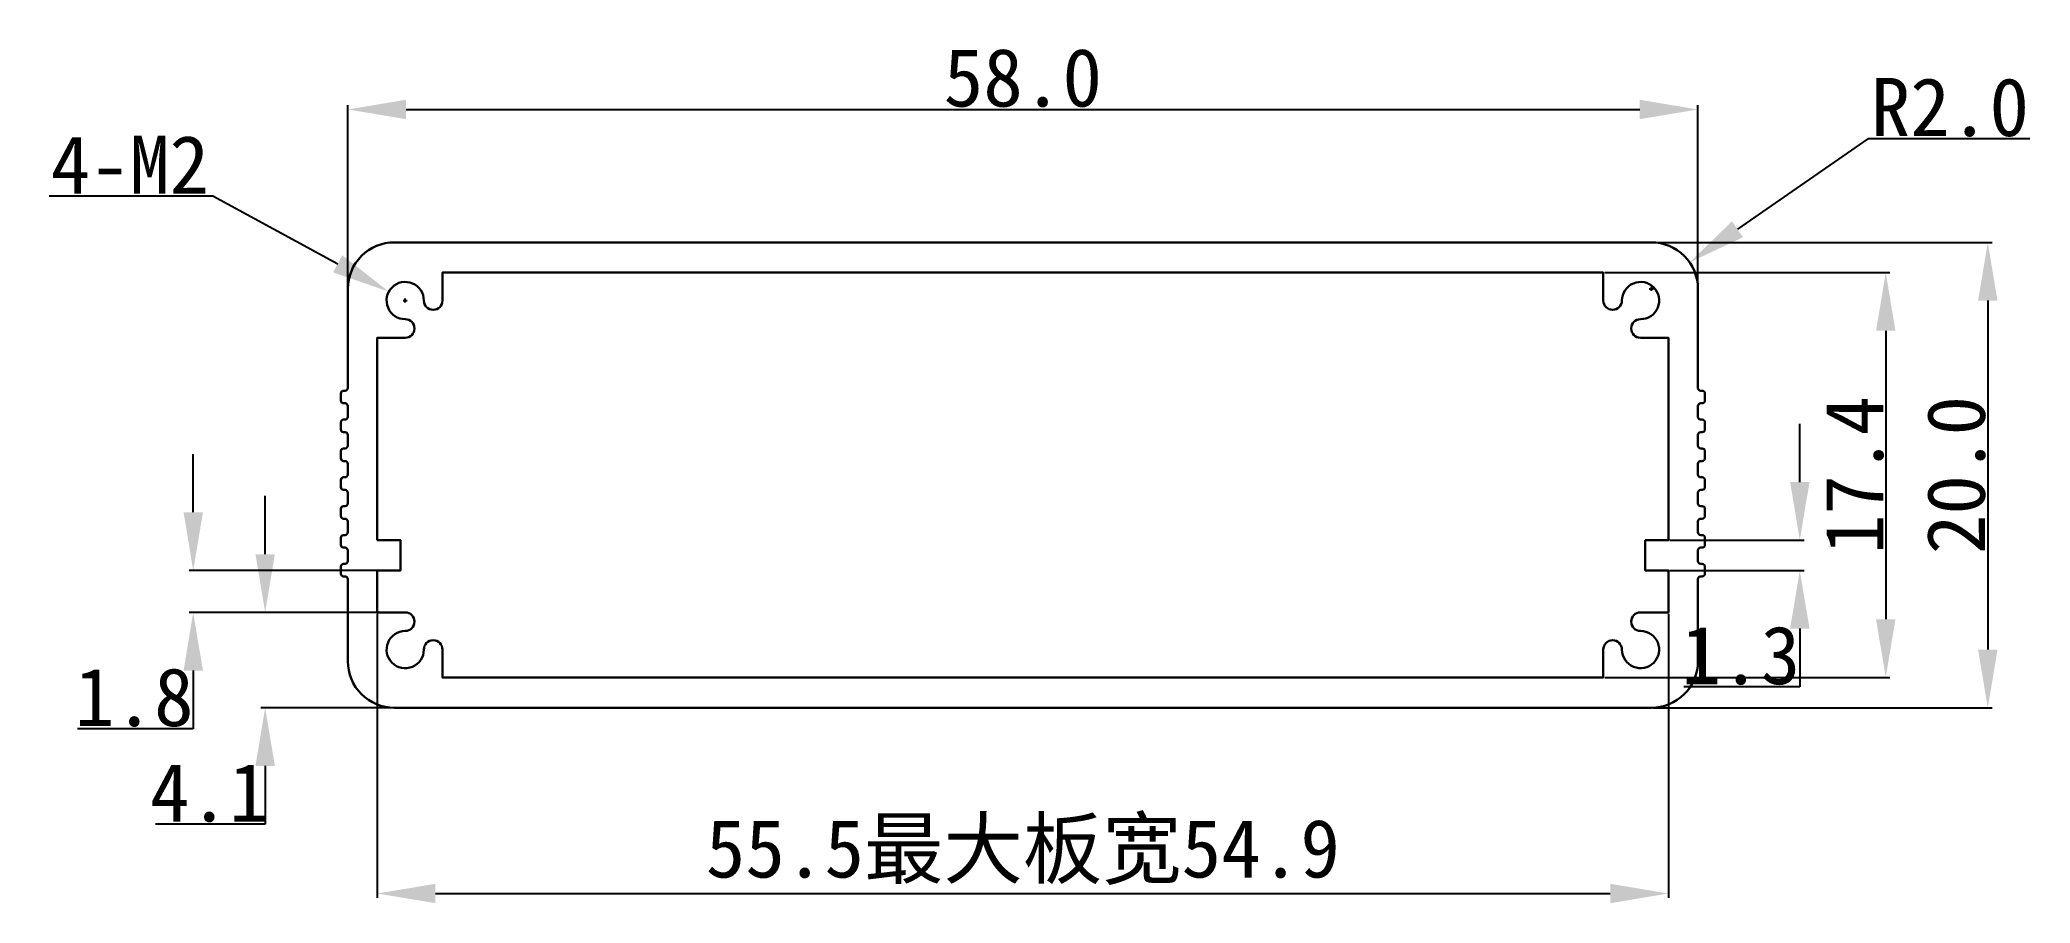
# Model space of a CAD drawing. Header units: inches. Extents: x 216.7 to 302.2, y 83.1 to 120.2.
import ezdxf

# ---------------------------------------------------------------- set-up
doc = ezdxf.new("R2010")
doc.units = ezdxf.units.IN
doc.header["$MEASUREMENT"] = 0
doc.layers.get('Defpoints').update_dxf_attribs({"color": 3})
doc.layers.add('壳体层', color=7, linetype='Continuous', lineweight=30)
doc.layers.add('标注层', color=7, linetype='Continuous')
doc.layers.add('槽宽标注', color=30, linetype='Continuous')
doc.styles.get("Standard").update_dxf_attribs({"font": 'simhei.ttf'})
doc.dimstyles.get("Standard").update_dxf_attribs({"dimtxt": 2.5, "dimasz": 2.5, "dimexe": 0.18, "dimexo": 0.0625, "dimgap": 0.09, "dimtad": 1, "dimtoh": 1, "dimdec": 1, "dimzin": 0, "dimdsep": 46, "dimtxsty": 'Standard', "dimcen": 0.09, "dimadec": 0, "dimazin": 0, "dimtfac": 1, "dimtdec": 1, "dimtofl": 0, "dimtmove": 0, "dimatfit": 3, "dimfxl": 1, "dimtolj": 1, "dimtzin": 0, "dimarcsym": 0})

# ---------------------------------------------------------------- blocks, each defined once
blk = doc.blocks.new('*D31')
at = {"layer": 'Defpoints', "color": 0, "transparency": 16777216}
for p in [(287.964, 117.193), (229.964, 109.482), (287.964, 109.482)]:
    blk.add_point(p, dxfattribs=at)
at = {"layer": '标注层', "color": 0, "lineweight": -2, "transparency": 16777216}
for p, q in [((229.964, 109.544), (229.964, 117.373)), ((232.464, 117.193), (285.464, 117.193)), ((287.964, 109.544), (287.964, 117.373))]:
    blk.add_line(p, q, dxfattribs=at)
at = {"layer": '标注层', "color": 0, "transparency": 16777216}
for points in [[(232.464, 117.61), (232.464, 116.776), (229.964, 117.193)], [(285.464, 117.61), (285.464, 116.776), (287.964, 117.193)]]:
    blk.add_solid(points, dxfattribs=at)
at = {"layer": '标注层', "color": 0, "transparency": 16777216, "insert": (258.964, 118.547), "char_height": 2.5, "attachment_point": 5}
blk.add_mtext('\\A1;58.0', dxfattribs=at)
blk = doc.blocks.new('*D32')
at = {"layer": 'Defpoints', "color": 0, "transparency": 16777216}
for p in [(231.23, 95.582), (286.698, 95.582), (286.698, 83.499)]:
    blk.add_point(p, dxfattribs=at)
at = {"layer": '槽宽标注', "color": 0, "lineweight": -2, "transparency": 16777216}
for p, q in [((231.23, 95.519), (231.23, 83.319)), ((286.698, 95.519), (286.698, 83.319)), ((233.73, 83.499), (284.198, 83.499))]:
    blk.add_line(p, q, dxfattribs=at)
at = {"layer": '槽宽标注', "color": 0, "transparency": 16777216}
for points in [[(233.73, 83.915), (233.73, 83.082), (231.23, 83.499)], [(284.198, 83.915), (284.198, 83.082), (286.698, 83.499)]]:
    blk.add_solid(points, dxfattribs=at)
at = {"layer": '槽宽标注', "color": 0, "transparency": 16777216, "insert": (258.964, 85.274), "char_height": 2.5, "attachment_point": 5}
blk.add_mtext('\\A1;55.5最大板宽54.9', dxfattribs=at)
blk = doc.blocks.new('*D33')
at = {"layer": 'Defpoints', "color": 0, "transparency": 16777216}
for p in [(232.23, 97.382), (223.324, 95.582), (232.43, 95.582)]:
    blk.add_point(p, dxfattribs=at)
at = {"layer": '标注层', "color": 0, "lineweight": -2, "transparency": 16777216}
for p, q in [((223.324, 99.882), (223.324, 102.382)), ((232.168, 97.382), (223.144, 97.382)), ((232.368, 95.582), (223.144, 95.582)), ((223.324, 93.082), (223.324, 90.582)), ((223.324, 90.582), (218.347, 90.582))]:
    blk.add_line(p, q, dxfattribs=at)
at = {"layer": '标注层', "color": 0, "transparency": 16777216}
for points in [[(222.908, 99.882), (223.741, 99.882), (223.324, 97.382)], [(222.908, 93.082), (223.741, 93.082), (223.324, 95.582)]]:
    blk.add_solid(points, dxfattribs=at)
at = {"layer": '标注层', "color": 0, "transparency": 16777216, "insert": (220.79, 91.922), "char_height": 2.5, "attachment_point": 5}
blk.add_mtext('\\A1;1.8', dxfattribs=at)
blk = doc.blocks.new('*D34')
at = {"layer": 'Defpoints', "color": 0, "transparency": 16777216}
for p in [(232.43, 95.582), (226.414, 91.482), (231.964, 91.482)]:
    blk.add_point(p, dxfattribs=at)
at = {"layer": '标注层', "color": 0, "lineweight": -2, "transparency": 16777216}
for p, q in [((226.414, 98.082), (226.414, 100.582)), ((232.368, 95.582), (226.234, 95.582)), ((231.901, 91.482), (226.234, 91.482)), ((226.414, 88.982), (226.414, 86.482)), ((226.414, 86.482), (221.703, 86.482))]:
    blk.add_line(p, q, dxfattribs=at)
at = {"layer": '标注层', "color": 0, "transparency": 16777216}
for points in [[(225.997, 98.082), (226.83, 98.082), (226.414, 95.582)], [(225.997, 88.982), (226.83, 88.982), (226.414, 91.482)]]:
    blk.add_solid(points, dxfattribs=at)
at = {"layer": '标注层', "color": 0, "transparency": 16777216, "insert": (224.013, 87.822), "char_height": 2.5, "attachment_point": 5}
blk.add_mtext('\\A1;4.1', dxfattribs=at)
blk = doc.blocks.new('*D35')
at = {"layer": 'Defpoints', "color": 0, "transparency": 16777216}
for p in [(285.964, 111.482), (285.964, 91.482), (300.417, 91.482)]:
    blk.add_point(p, dxfattribs=at)
at = {"layer": '标注层', "color": 0, "lineweight": -2, "transparency": 16777216}
for p, q in [((286.026, 111.482), (300.597, 111.482)), ((300.417, 108.982), (300.417, 93.982)), ((286.026, 91.482), (300.597, 91.482))]:
    blk.add_line(p, q, dxfattribs=at)
at = {"layer": '标注层', "color": 0, "transparency": 16777216}
for points in [[(300, 108.982), (300.833, 108.982), (300.417, 111.482)], [(300, 93.982), (300.833, 93.982), (300.417, 91.482)]]:
    blk.add_solid(points, dxfattribs=at)
at = {"layer": '标注层', "color": 0, "transparency": 16777216, "insert": (299.063, 101.482), "char_height": 2.5, "attachment_point": 5, "rotation": 90}
blk.add_mtext('\\A1;20.0', dxfattribs=at)
blk = doc.blocks.new('*D36')
at = {"layer": 'Defpoints', "color": 0, "transparency": 16777216}
for p in [(231.728, 109.364), (232.43, 108.982)]:
    blk.add_point(p, dxfattribs=at)
at = {"layer": '标注层', "color": 0, "lineweight": -2, "transparency": 16777216}
for p, q in [((217.133, 113.48), (224.161, 113.48)), ((224.161, 113.48), (229.532, 110.559)), ((232.34, 108.982), (232.52, 108.982)), ((232.43, 108.892), (232.43, 109.072))]:
    blk.add_line(p, q, dxfattribs=at)
at = {"layer": '标注层', "color": 0, "transparency": 16777216}
blk.add_solid([(229.731, 110.925), (229.332, 110.193), (231.728, 109.364)], dxfattribs=at)
at = {"layer": '标注层', "color": 0, "transparency": 16777216, "insert": (220.602, 114.82), "char_height": 2.5, "attachment_point": 5}
blk.add_mtext('\\A1;4-M2', dxfattribs=at)
blk = doc.blocks.new('*D37')
at = {"layer": 'Defpoints', "color": 0, "transparency": 16777216}
for p in [(283.898, 110.182), (283.898, 92.782), (296.033, 92.782)]:
    blk.add_point(p, dxfattribs=at)
at = {"layer": '标注层', "color": 0, "lineweight": -2, "transparency": 16777216}
for p, q in [((283.96, 110.182), (296.213, 110.182)), ((296.033, 107.682), (296.033, 95.282)), ((283.96, 92.782), (296.213, 92.782))]:
    blk.add_line(p, q, dxfattribs=at)
at = {"layer": '标注层', "color": 0, "transparency": 16777216}
for points in [[(295.616, 107.682), (296.45, 107.682), (296.033, 110.182)], [(295.616, 95.282), (296.45, 95.282), (296.033, 92.782)]]:
    blk.add_solid(points, dxfattribs=at)
at = {"layer": '标注层', "color": 0, "transparency": 16777216, "insert": (294.693, 101.482), "char_height": 2.5, "attachment_point": 5, "rotation": 90}
blk.add_mtext('\\A1;17.4', dxfattribs=at)
blk = doc.blocks.new('*D38')
at = {"layer": 'Defpoints', "color": 0, "transparency": 16777216}
for p in [(287.608, 110.621), (285.964, 109.482)]:
    blk.add_point(p, dxfattribs=at)
at = {"layer": '标注层', "color": 0, "lineweight": -2, "transparency": 16777216}
for p, q in [((295.264, 115.926), (289.663, 112.045)), ((302.222, 115.926), (295.264, 115.926)), ((285.874, 109.482), (286.054, 109.482)), ((285.964, 109.392), (285.964, 109.572))]:
    blk.add_line(p, q, dxfattribs=at)
at = {"layer": '标注层', "color": 0, "transparency": 16777216}
blk.add_solid([(289.426, 112.387), (289.9, 111.702), (287.608, 110.621)], dxfattribs=at)
at = {"layer": '标注层', "color": 0, "transparency": 16777216, "insert": (298.788, 117.28), "char_height": 2.5, "attachment_point": 5}
blk.add_mtext('\\A1;R2.0', dxfattribs=at)
blk = doc.blocks.new('*D39')
at = {"layer": 'Defpoints', "color": 0, "transparency": 16777216}
for p in [(286.698, 98.682), (286.698, 97.382), (292.341, 97.382)]:
    blk.add_point(p, dxfattribs=at)
at = {"layer": '标注层', "color": 0, "lineweight": -2, "transparency": 16777216}
for p, q in [((292.341, 101.182), (292.341, 103.682)), ((286.76, 98.682), (292.521, 98.682)), ((286.76, 97.382), (292.521, 97.382)), ((292.341, 94.882), (292.341, 92.382)), ((292.341, 92.382), (287.364, 92.382))]:
    blk.add_line(p, q, dxfattribs=at)
at = {"layer": '标注层', "color": 0, "transparency": 16777216}
for points in [[(291.925, 101.182), (292.758, 101.182), (292.341, 98.682)], [(291.925, 94.882), (292.758, 94.882), (292.341, 97.382)]]:
    blk.add_solid(points, dxfattribs=at)
at = {"layer": '标注层', "color": 0, "transparency": 16777216, "insert": (289.807, 93.722), "char_height": 2.5, "attachment_point": 5}
blk.add_mtext('\\A1;1.3', dxfattribs=at)

msp = doc.modelspace()

# ---------------------------------------------------------------- linework, layer by layer
at = {"layer": '壳体层'}
msp.add_lwpolyline([(287.964, 93.482), (287.964, 97.005, -0.414214), (288.084, 97.125), (288.144, 97.125, 0.414214), (288.264, 97.245), (288.264, 97.545, 0.414214), (288.144, 97.665), (288.084, 97.665, -0.414214), (287.964, 97.785), (287.964, 98.245, -0.414214), (288.084, 98.365), (288.144, 98.365, 0.414214), (288.264, 98.485), (288.264, 98.785, 0.414214), (288.144, 98.905), (288.084, 98.905, -0.414214), (287.964, 99.025), (287.964, 99.485, -0.414214), (288.084, 99.605), (288.144, 99.605, 0.414214), (288.264, 99.725), (288.264, 100.025, 0.414214), (288.144, 100.145), (288.084, 100.145, -0.414214), (287.964, 100.265), (287.964, 100.725, -0.414214), (288.084, 100.845), (288.144, 100.845, 0.414214), (288.264, 100.965), (288.264, 101.265, 0.414214), (288.144, 101.385), (288.084, 101.385, -0.414214), (287.964, 101.505), (287.964, 101.965, -0.414214), (288.084, 102.085), (288.144, 102.085, 0.414214), (288.264, 102.205), (288.264, 102.505, 0.414214), (288.144, 102.625), (288.084, 102.625, -0.414214), (287.964, 102.745), (287.964, 103.205, -0.414214), (288.084, 103.325), (288.144, 103.325, 0.414214), (288.264, 103.445), (288.264, 103.745, 0.414214), (288.144, 103.865), (288.084, 103.865, -0.414214), (287.964, 103.985), (287.964, 104.445, -0.414214), (288.084, 104.565), (288.144, 104.565, 0.414214), (288.264, 104.685), (288.264, 104.985, 0.414214), (288.144, 105.105), (288.084, 105.105, -0.414214), (287.964, 105.225), (287.964, 109.482, 0.414214), (285.964, 111.482), (231.964, 111.482, 0.414214), (229.964, 109.482), (229.964, 105.225, -0.414214), (229.844, 105.105), (229.784, 105.105, 0.414214), (229.664, 104.985), (229.664, 104.685, 0.414214), (229.784, 104.565), (229.844, 104.565, -0.414214), (229.964, 104.445), (229.964, 103.985, -0.414214), (229.844, 103.865), (229.784, 103.865, 0.414214), (229.664, 103.745), (229.664, 103.445, 0.414214), (229.784, 103.325), (229.844, 103.325, -0.414214), (229.964, 103.205), (229.964, 102.745, -0.414214), (229.844, 102.625), (229.784, 102.625, 0.414214), (229.664, 102.505), (229.664, 102.205, 0.414214), (229.784, 102.085), (229.844, 102.085, -0.414214), (229.964, 101.965), (229.964, 101.505, -0.414214), (229.844, 101.385), (229.784, 101.385, 0.414214), (229.664, 101.265), (229.664, 100.965, 0.414214), (229.784, 100.845), (229.844, 100.845, -0.414214), (229.964, 100.725), (229.964, 100.265, -0.414214), (229.844, 100.145), (229.784, 100.145, 0.414214), (229.664, 100.025), (229.664, 99.725, 0.414214), (229.784, 99.605), (229.844, 99.605, -0.414214), (229.964, 99.485), (229.964, 99.025, -0.414214), (229.844, 98.905), (229.784, 98.905, 0.414214), (229.664, 98.785), (229.664, 98.485, 0.414214), (229.784, 98.365), (229.844, 98.365, -0.414214), (229.964, 98.245), (229.964, 97.785, -0.414214), (229.844, 97.665), (229.784, 97.665, 0.414214), (229.664, 97.545), (229.664, 97.245, 0.414214), (229.784, 97.125), (229.844, 97.125, -0.414214), (229.964, 97.005), (229.964, 93.482, 0.414214), (231.964, 91.482), (285.964, 91.482, 0.414214)], format="xyb", close=True, dxfattribs=at)
msp.add_lwpolyline([(231.23, 98.682), (231.23, 107.382), (232.43, 107.382, 1), (232.43, 108.182, -2.414214), (233.23, 108.982, 1), (234.03, 108.982), (234.03, 110.182), (283.898, 110.182), (283.898, 108.982, 1), (284.698, 108.982, -2.414214), (285.498, 108.182, 1), (285.498, 107.382), (286.698, 107.382), (286.698, 98.682), (285.698, 98.682), (285.698, 97.382), (286.698, 97.382), (286.698, 95.582), (285.498, 95.582, 1), (285.498, 94.782, -2.414214), (284.698, 93.982, 1), (283.898, 93.982), (283.898, 92.782), (234.03, 92.782), (234.03, 93.982, 1), (233.23, 93.982, -2.414214), (232.43, 94.782, 1), (232.43, 95.582), (231.23, 95.582), (231.23, 97.382), (232.23, 97.382), (232.23, 98.682), (231.23, 98.682)], format="xyb", dxfattribs=at)

# ---------------------------------------------------------------- dimensions: what is measured, and where the dimension line sits
at = {"layer": '标注层'}
dim = msp.add_linear_dim(base=(287.964, 117.193), p1=(229.964, 109.482), p2=(287.964, 109.482), dimstyle='Standard', dxfattribs=at)
dim.commit()
dim.dimension.update_dxf_attribs({"geometry": '*D31', "text_midpoint": (258.964, 118.547)})
dim = msp.add_radius_dim(center=(285.964, 109.482), mpoint=(287.608, 110.621), dimstyle='Standard', dxfattribs=at)
dim.commit()
dim.dimension.update_dxf_attribs({"geometry": '*D38', "text_midpoint": (298.788, 115.926), "dimtype": 164})
dim = msp.add_radius_dim(center=(232.43, 108.982), mpoint=(231.728, 109.364), text='4-M2', dimstyle='Standard', dxfattribs=at)
dim.commit()
dim.dimension.update_dxf_attribs({"geometry": '*D36', "text_midpoint": (220.602, 113.48), "dimtype": 164})
for base, p1, p2, angle, picture, middle in [((300.417, 91.482), (285.964, 111.482), (285.964, 91.482), 270, '*D35', (300.417, 101.482)), ((296.033, 92.782), (283.898, 110.182), (283.898, 92.782), 90, '*D37', (296.033, 101.482))]:
    dim = msp.add_linear_dim(base=base, p1=p1, p2=p2, angle=angle, dimstyle='Standard', dxfattribs=at)
    dim.commit()
    dim.dimension.update_dxf_attribs({"geometry": picture, "text_midpoint": middle, "dimtype": 160})
for base, p1, p2, picture, middle in [((292.341, 97.382), (286.698, 98.682), (286.698, 97.382), '*D39', (289.807, 93.722)), ((223.324, 95.582), (232.23, 97.382), (232.43, 95.582), '*D33', (220.79, 91.922)), ((226.414, 91.482), (232.43, 95.582), (231.964, 91.482), '*D34', (224.013, 87.822))]:
    dim = msp.add_linear_dim(base=base, p1=p1, p2=p2, angle=90, dimstyle='Standard', dxfattribs=at)
    dim.commit()
    dim.dimension.update_dxf_attribs({"geometry": picture, "text_midpoint": middle})
at = {"layer": '槽宽标注'}
dim = msp.add_linear_dim(base=(286.698, 83.499), p1=(231.23, 95.582), p2=(286.698, 95.582), text='<>最大板宽54.9', dimstyle='Standard', dxfattribs=at)
dim.commit()
dim.dimension.update_dxf_attribs({"geometry": '*D32', "text_midpoint": (258.964, 85.274)})

doc.saveas('drawing.dxf')
